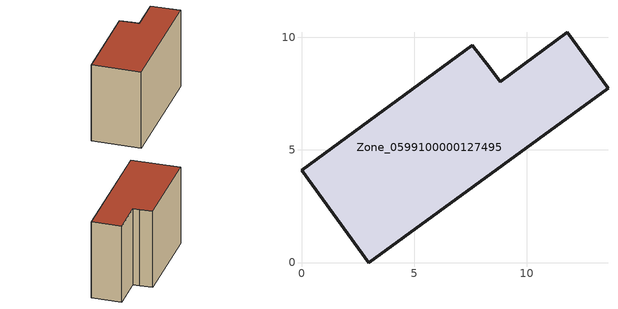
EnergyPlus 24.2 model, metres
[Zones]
Zone_0599100000127495
 floor ground (C_G): 7.58,9.64 8.38,8.64 8.82,8.03 11.8,10.22 13.61,7.75 2.99,0 0,4.09 z0
 wall outside (C_F): 2.99,0 13.61,7.75 11.8,10.22 8.82,8.03 8.38,8.64 7.58,9.64 0,4.09 2.99,0 z0:8.34
 roof outside (C_R): 8.38,8.64 7.58,9.64 0,4.09 2.99,0 13.61,7.75 11.8,10.22 8.82,8.03 z8.34
[BUILDING]
Pand.0599100000127495: North Axis=0; Terrain=City; Loads Convergence Tolerance Value=0.04; Temperature Convergence Tolerance Value=0.4; Solar Distribution=FullExterior; Maximum Number of Warmup Days=25; Minimum Number of Warmup Days=1
[Site:Location]
Rotterdam.The.Hague.AP_ZH_NLD Design_Conditions: Latitude=51.96; Longitude=4.45; Time Zone=1; Elevation=-4.5
[SITE:GROUNDTEMPERATURE:BUILDINGSURFACE]
18, 18, 18, 18, 18, 18, 18, 18, 18, 18, 18, 18
[MATERIAL] Thermal Absorptance=0.9; Solar Absorptance=0.7; Visible Absorptance=0.7
Name | Roughness | Thickness | Conductivity | Density | Specific Heat
G.TI.1975-1991 | MediumSmooth | 0.15 | 0.288461 | 540 | 1210
F.TI.1975-1991 | Rough | 0.3 | 0.230769 | 1920 | 840
R.TI.1975-1991 | MediumRough | 0.2 | 0.153846 | 1500 | 1000
[CONSTRUCTION]
C_G: G.TI.1975-1991
C_F: F.TI.1975-1991
C_R: R.TI.1975-1991
[ZONE]
Zone_0599100000127495: Type=1; Multiplier=1; Ceiling Height=Autocalculate; Volume=Autocalculate; Floor Area=autocalculate; Part of Total Floor Area=Yes
[ZONEINFILTRATION:DESIGNFLOWRATE]
Infil_Zone_0599100000127495: Zone or ZoneList or Space or SpaceList=Zone_0599100000127495; Schedule=AlwaysOn; Design Flow Rate Calculation Method=Flow/Area; Flow Rate per Floor Area=0.003; Constant Term Coefficient=1; Temperature Term Coefficient=0; Velocity Term Coefficient=0; Velocity Squared Term Coefficient=0
[HVACTEMPLATE:ZONE:IDEALLOADSAIRSYSTEM]
Zone_0599100000127495: Maximum Heating Supply Air Temperature=50; Minimum Cooling Supply Air Temperature=13; Maximum Heating Supply Air Humidity Ratio=0.0156; Minimum Cooling Supply Air Humidity Ratio=0.0077; Heating Limit=NoLimit; Cooling Limit=NoLimit; Dehumidification Control Type=ConstantSensibleHeatRatio; Cooling Sensible Heat Ratio=0.7; Dehumidification Setpoint=60; Humidification Control Type=None; Humidification Setpoint=30; Outdoor Air Method=None; Outdoor Air Flow Rate per Person=0.00944; Outdoor Air Flow Rate per Zone Floor Area=0; Outdoor Air Flow Rate per Zone=0; Demand Controlled Ventilation Type=None; Outdoor Air Economizer Type=NoEconomizer; Heat Recovery Type=None; Sensible Heat Recovery Effectiveness=0.7; Latent Heat Recovery Effectiveness=0.65
[ZONECONTROL:THERMOSTAT]
ThermostatControl_Zone_0599100000127495: Zone or ZoneList=Zone_0599100000127495; Control Type Schedule=DualSetpointControlType; Control 1=Thermostat_Zone_0599100000127495; Temperature Difference Between Cutout And Setpoint=0
[THERMOSTATSETPOINT:DUALSETPOINT]
Thermostat_Zone_0599100000127495: Heating Setpoint Temperature Schedule=HeatingSetpoint_Zone_0599100000127495; Cooling Setpoint Temperature Schedule=CoolingSetpoint_Zone_0599100000127495
[SCHEDULE:COMPACT]
HeatingSetpoint_Zone_0599100000127495: Through: 12/31, For: AllDays, Until: 24:00, 21
CoolingSetpoint_Zone_0599100000127495: Through: 12/31, For: AllDays, Until: 24:00, 24
DualSetpointControlType: Through: 12/31, For: AllDays, Until: 24:00, 4
AlwaysOn: Through: 12/31, For: AllDays, Until: 24:00, 1
